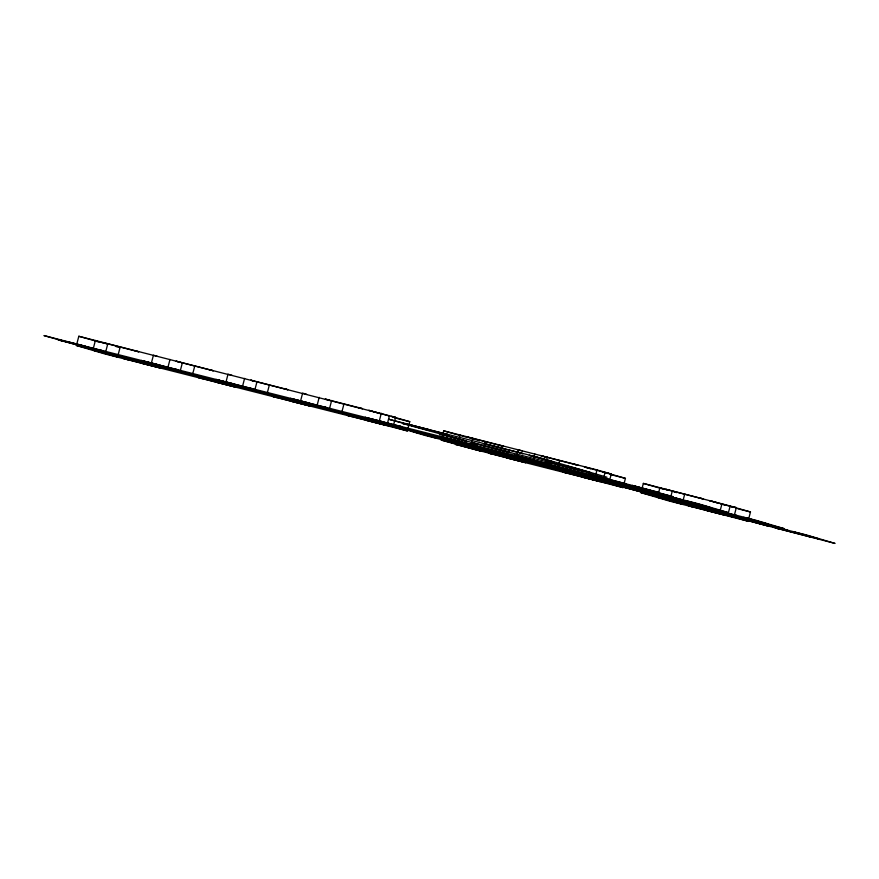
<?xml version="1.0" encoding="UTF-8"?>
<svg xmlns="http://www.w3.org/2000/svg" width="879" height="879" viewBox="0 0 879 879"><rect width="100%" height="100%" fill="white"/><g stroke="black" fill="none" stroke-linecap="round" stroke-linejoin="round"><path stroke-width="1.32" d="M127.686 359.676L123.598 358.5L160.846 368.092L104.854 353.94L76.407 345.502L78.813 336.272L395.594 417.338L393.188 426.579L388.979 425.645L407.351 430.919L409.757 421.678L391.386 416.404L395.594 417.338M92.987 349.721L95.393 340.481M76.407 345.502L105.425 352.875L107.831 343.634M120.203 346.919L117.797 356.149L105.425 352.875M101.085 352.182L92.8 350.073L117.412 356.863L99.107 351.479L155.1 365.631L151.012 364.455L153.418 355.215L157.506 356.391M167.592 368.664L169.999 359.434M151.012 364.455L180.019 371.828L182.425 362.587M194.797 365.862L192.391 375.102L180.019 371.828M206.873 378.849L210.949 380.014L173.712 370.422L229.694 384.573L225.617 383.409L228.024 374.168L232.1 375.344M242.197 387.617L244.604 378.377M225.617 383.409L254.624 390.781L257.031 381.541M267.337 392.737L269.403 384.815M281.467 397.802L285.554 398.967L248.317 389.375L304.299 403.527L300.211 402.362L302.618 393.122L306.705 394.286M316.792 406.57L319.198 397.33M300.211 402.362L329.229 409.724L331.636 400.483M344.008 403.769L341.601 412.998L329.229 409.724M393.188 426.579L378.904 422.48L381.31 413.24M387.068 424.821L389.474 415.58M522.379 450.96L518.291 449.795L515.885 459.036L519.972 460.2L463.991 446.049L482.296 451.443L474.012 449.334L441.291 440.082L443.697 430.842L596.984 469.913L611.268 474.012L608.861 483.252L604.653 482.318L623.024 487.592L625.43 478.352L607.059 473.078L611.268 474.012M457.871 444.291L460.277 435.05M441.291 440.082L470.298 447.455L472.704 438.214M485.076 441.489L482.67 450.729L470.298 447.455M532.465 463.244L534.871 454.003M515.885 459.036L544.903 466.397L547.309 457.157M557.616 468.353L559.681 460.442M608.861 483.252L594.578 479.154L596.984 469.913M602.741 481.494L605.148 472.254M692.223 506.809L688.136 505.634L725.373 515.226L669.391 501.074L640.945 492.647L643.351 483.406L736.327 507.622L733.921 516.863L729.713 515.929L748.073 521.203L750.479 511.963L732.119 506.689M657.525 496.855L659.931 487.614M640.945 492.647L669.952 500.008L672.358 490.768M669.952 500.008L682.324 503.293L684.73 494.053M733.921 516.863L719.626 512.765L722.033 503.524M727.79 515.105L730.196 505.864M95.086 341.074L97.184 341.535M62.321 340.843L58.113 339.909L128.378 358.16L91.141 348.567L95.229 349.743M406.9 424.469L402.692 423.535L466.277 441.093L441.665 434.303M443.642 435.006L439.434 434.072L509.699 452.322L472.462 442.73L476.55 443.906M459.662 445.356L455.454 444.422L525.719 462.673L488.482 453.081L492.559 454.245M733.163 506.919L736.327 507.622M654.921 491.515L659.129 492.449L588.864 474.188L626.101 483.791L622.024 482.615M621.233 486.526L617.025 485.593L687.29 503.843L650.053 494.251L654.141 495.426M746.282 520.137L742.085 519.203L835.05 543.431L806.603 534.992L750.622 520.84L787.859 530.433L783.771 529.257M102.843 342.568L138.761 351.831L134.674 350.655M95.207 340.832L103.491 342.942M394.451 417.789L409.757 421.678M591.523 468.793L584.425 466.991L590.699 468.793M603.115 472.276L607.85 473.484M610.125 474.462L625.43 478.352M668.029 490.075L659.744 487.966L663.513 489.054M404.922 423.755L429.545 430.545L388.529 419.195L429.919 429.842M730.537 506.491L734.097 507.392L709.474 500.601L718.264 503.129M737.734 508.721L750.479 511.963M60.343 340.14L68.628 342.25M70.738 342.711L103.887 351.139L99.81 349.963M656.91 492.218L632.287 485.428L673.292 496.778L631.913 486.131M378.904 422.48L322.912 408.328L360.159 417.921L356.072 416.745M103.195 352.644L136.355 361.071L132.268 359.896M380.563 423.777L347.414 415.349L351.49 416.525M382.673 424.238L390.957 426.348L366.345 419.558L384.65 424.942L291.367 401.318M407.351 430.919L365.961 420.272M594.578 479.154L538.596 465.002L575.833 474.594L571.746 473.418M457.673 444.653L465.969 446.752M468.067 447.224L501.228 455.641L497.14 454.476M619.255 485.823L643.867 492.614L602.862 481.263L756.149 520.335L784.595 528.762L743.216 518.116M623.024 487.592L581.634 476.945M682.324 503.293L719.626 512.765M744.304 519.434L768.927 526.224L727.922 514.874L769.301 525.51M748.073 521.203L706.694 510.556M504.524 448.784L411.24 425.161L448.477 434.753L444.389 433.589M565.626 466.595L607.004 477.242L541.816 458.267L485.834 444.115L523.071 453.707L518.995 452.531M491.02 447.642L584.304 471.276L547.068 461.684L551.144 462.848M607.543 478.868L514.259 455.245L551.496 464.837L547.419 463.662M532.949 459.915L439.665 436.292L476.901 445.884L472.814 444.719M458.344 440.972L365.06 417.338L402.296 426.93L398.22 425.766M557.308 467.188L650.592 490.812L613.355 481.22L617.443 482.395M686.268 501.777L727.658 512.424L699.212 503.997L396.715 427.018L425.172 435.457L481.154 449.608L443.917 440.016L447.993 441.192M383.738 422.019L290.455 398.396L327.691 407.988L323.615 406.812M482.714 448.235L575.987 471.858L538.75 462.266L542.837 463.442M611.674 482.835L704.958 506.458L667.721 496.866L671.798 498.041M309.133 403.065L215.849 379.442L253.097 389.034L249.01 387.859M408.109 429.282L501.393 452.916L464.156 443.324L468.232 444.488M537.069 463.881L630.353 487.504L593.116 477.912L597.193 479.088M234.539 384.123L141.255 360.489L178.492 370.081L174.405 368.916M333.504 410.339L426.787 433.962L389.551 424.37L393.627 425.546M544.903 466.397L557.275 469.683M668.611 499.173L761.895 522.796L724.659 513.204L728.735 514.38M462.464 444.928L555.748 468.562L518.511 458.97L522.598 460.135M159.934 365.17L66.65 341.546L84.955 346.93L76.671 344.821L43.95 335.569L85.329 346.216M258.898 391.386L352.182 415.009L314.946 405.417L319.033 406.592M254.624 390.781L266.996 394.056M184.304 372.432L277.588 396.066L240.352 386.474L244.428 387.639M507.04 457.992L600.324 481.615L563.087 472.023L567.164 473.199M109.699 353.49L202.983 377.113L165.746 367.521L169.823 368.686M216.761 382.365L310.045 405.999L272.809 396.407L276.885 397.572M142.156 363.423L235.44 387.046L198.204 377.454L202.291 378.629M720.78 503.843L724.549 504.931M699.212 497.789L703.288 498.964L666.051 489.372L670.139 490.548M673.05 491.515L676.819 492.603M643.351 483.406L660.404 488.295M592.71 469.1L607.785 473.418M574.152 464.178L578.239 465.354L541.003 455.761L545.079 456.937M499.558 445.235L503.634 446.4L466.397 436.808L479.681 440.764M443.697 430.842L459.442 435.358M461.343 435.764L466.364 437.215M389.595 416.031L368.751 410.317L382.563 414.284M676.38 498.261L680.467 499.437L643.23 489.834L647.307 491.009M733.328 514.6L737.404 515.775L700.167 506.172L704.244 507.348M808.262 536.289L812.35 537.454L775.113 527.861L779.19 529.037M358.478 407.504L362.566 408.68L325.329 399.088L329.405 400.253M620.53 483.868L624.606 485.043M677.467 500.206L681.544 501.382M601.785 479.308L605.862 480.483L568.625 470.891L572.701 472.056M658.723 495.646L662.799 496.822L625.562 487.23L629.65 488.394M283.873 388.562L287.96 389.727L250.724 380.135L253.778 381.014M696.805 507.029L700.882 508.205L663.645 498.613L667.732 499.777M545.925 464.925L550.001 466.09M527.18 460.365L531.257 461.53L494.02 451.938L498.107 453.114M209.279 369.609L213.355 370.784L176.119 361.181L180.206 362.357M471.32 445.972L475.407 447.136M452.575 441.412L456.662 442.576L419.415 432.984L423.502 434.16M102.535 342.524L107.26 344.019M116.061 346.546L119.819 347.623M78.813 336.272L100.228 342.272M537.552 457.454L529.257 455.344L553.88 462.134L537.552 457.454M574.284 467.991L565.999 465.881L590.611 472.671L574.284 467.991M421.404 433.688L413.108 431.589L437.731 438.379L421.404 433.688M694.937 503.173L686.653 501.074L711.265 507.864L694.937 503.173M590.303 478.341L582.019 476.231L606.631 483.021L590.303 478.341M751.875 519.511L743.59 517.412L768.202 524.203L751.875 519.511M665.623 499.316L657.338 497.206L681.95 503.997L665.623 499.316M715.363 511.952L707.068 509.842L731.691 516.632L715.363 511.952M802.329 534.179L794.045 532.07L818.657 538.86L802.329 534.179"/></g></svg>
